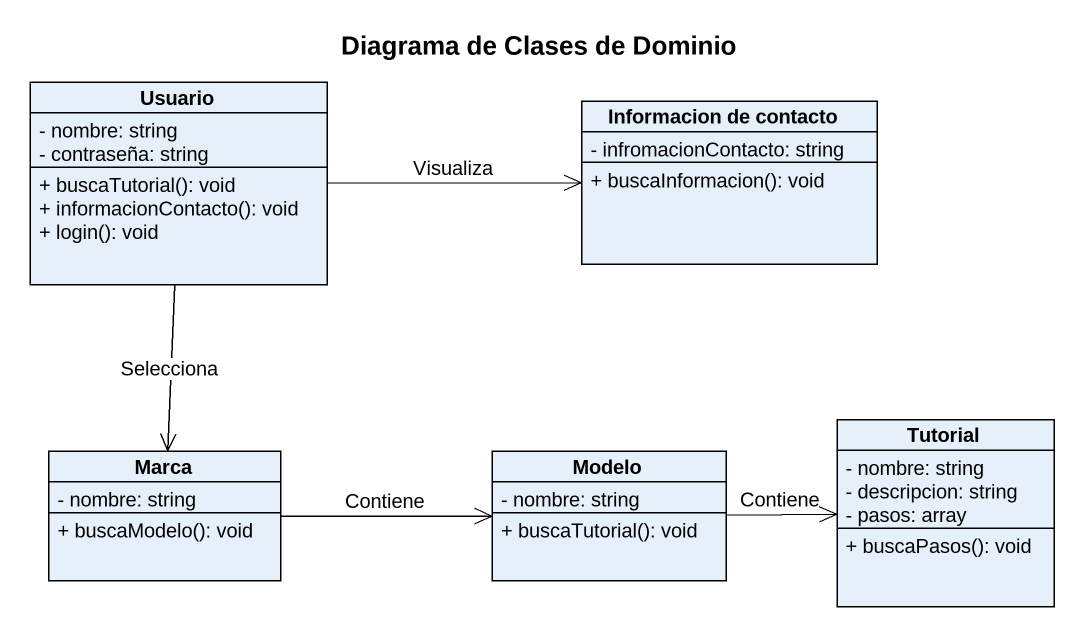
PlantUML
@startuml
title Diagrama de Clases de Dominio
hide circle
hide empty members
skinparam classAttributeIconSize 0
class Usuario {
  - nombre: string
  - contraseña: string
  + buscaTutorial(): void
  + informacionContacto(): void
  + login(): void
}
class "Informacion de contacto" as Informacion_de_contacto {
  - infromacionContacto: string
  + buscaInformacion(): void
}
class Tutorial {
  - nombre: string
  - descripcion: string
  - pasos: array
  + buscaPasos(): void
}
class Marca {
  - nombre: string
  + buscaModelo(): void
}
class Modelo {
  - nombre: string
  + buscaTutorial(): void
}
Usuario -right-> Informacion_de_contacto : Visualiza
Usuario --> Marca : Selecciona
Marca -right-> Modelo : Contiene
Modelo -right-> Tutorial : Contiene
@enduml
